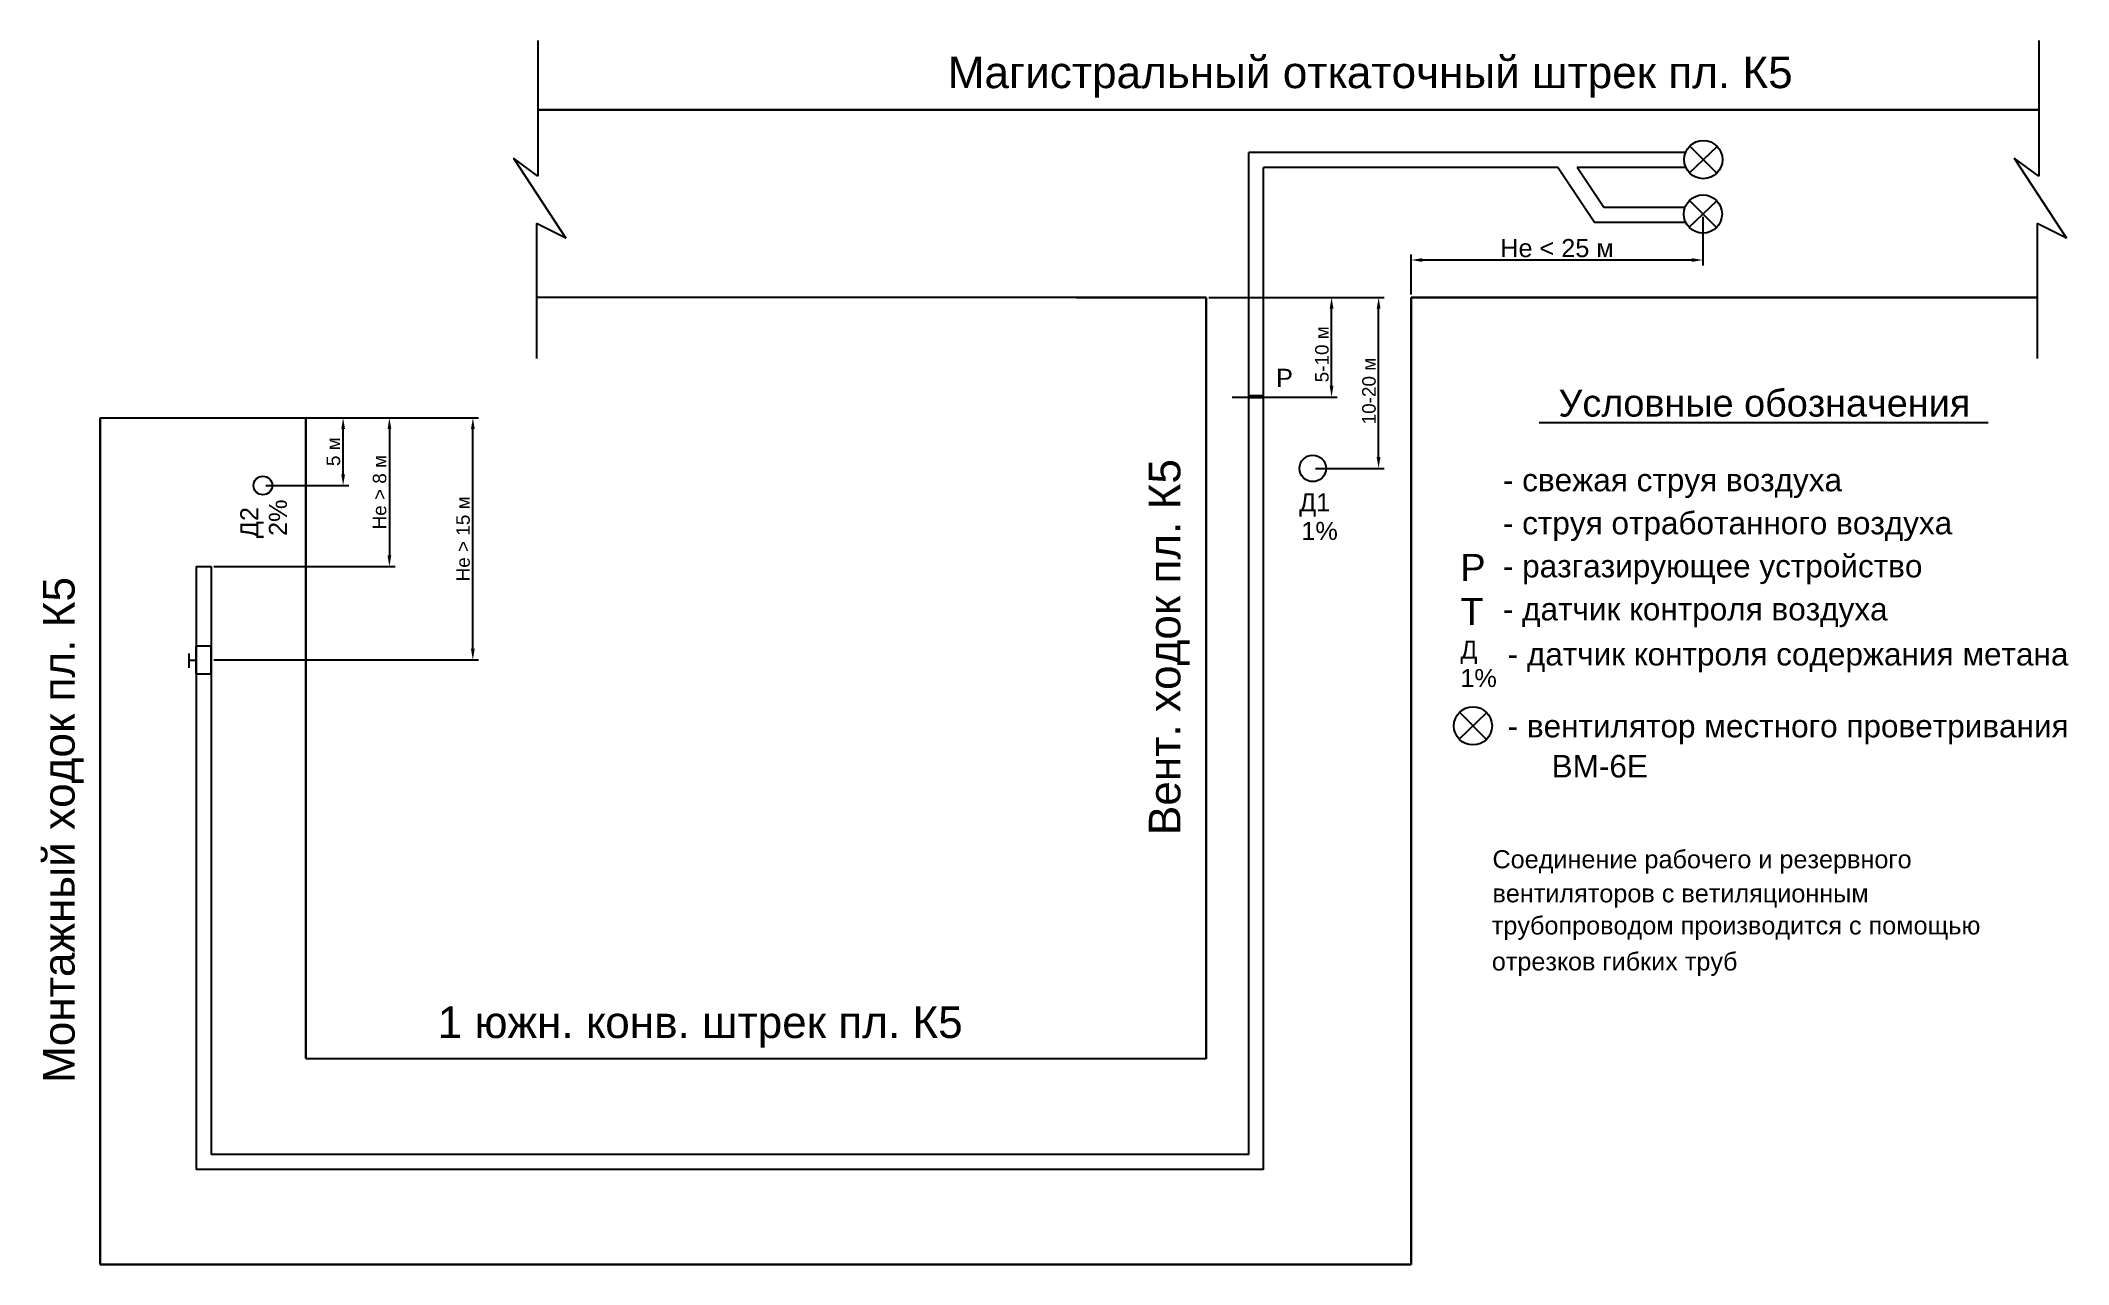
# Model space of a CAD drawing. Header units: millimetres. Extents: x 416 to 866, y -185 to 86.
import ezdxf

# ---------------------------------------------------------------- set-up
doc = ezdxf.new("R2010")
doc.units = ezdxf.units.MM
doc.styles.get("Standard").update_dxf_attribs({"font": 'ARIALUNI.TTF', "height": 3})
doc.dimstyles.new('ISO-25', dxfattribs={"dimtxt": 2.5, "dimasz": 2.5, "dimexe": 1.25, "dimexo": 0.625, "dimtad": 1, "dimtxsty": 'Standard', "dimcen": 2.5, "dimadec": 0, "dimazin": 0, "dimtfac": 1, "dimtmove": 0, "dimatfit": 3, "dimfxl": 0, "dimarcsym": 0})

# ---------------------------------------------------------------- blocks, each defined once
blk = doc.blocks.new('*D1')
at = {"color": 0, "lineweight": -2}
for p, q in [((675.33, 29.43), (703.78, 29.43)), ((702.53, 9.85), (702.53, 26.93)), ((680.5, 7.35), (703.78, 7.35))]:
    blk.add_line(p, q, dxfattribs=at)
at = {"color": 0}
for points in [[(702.11, 26.93), (702.94, 26.93), (702.53, 29.43)], [(702.11, 9.85), (702.94, 9.85), (702.53, 7.35)]]:
    blk.add_solid(points, dxfattribs=at)
at = {"layer": 'Defpoints', "color": 0}
for p in [(674.7, 29.43), (702.53, 29.43), (679.87, 7.35)]:
    blk.add_point(p, dxfattribs=at)
at = {"color": 0, "insert": (700.4, 16.83), "char_height": 3, "attachment_point": 5, "rotation": 90}
blk.add_mtext('5-10 м', dxfattribs=at)
blk = doc.blocks.new('*D2')
at = {"color": 0, "lineweight": -2}
for p, q in [((675.33, 29.43), (714.2, 29.43)), ((712.95, -5.95), (712.95, 26.93)), ((698.99, -8.45), (714.2, -8.45))]:
    blk.add_line(p, q, dxfattribs=at)
at = {"color": 0}
for points in [[(712.53, 26.93), (713.37, 26.93), (712.95, 29.43)], [(712.53, -5.95), (713.37, -5.95), (712.95, -8.45)]]:
    blk.add_solid(points, dxfattribs=at)
at = {"layer": 'Defpoints', "color": 0}
for p in [(674.7, 29.43), (712.95, 29.43), (698.36, -8.45)]:
    blk.add_point(p, dxfattribs=at)
at = {"color": 0, "insert": (710.83, 8.68), "char_height": 3, "attachment_point": 5, "rotation": 90}
blk.add_mtext('10-20 м', dxfattribs=at)
blk = doc.blocks.new('*D3')
at = {"color": 0, "lineweight": -2}
for p, q in [((784.83, 47.27), (784.83, 36.46)), ((720.16, 30.05), (720.16, 38.96)), ((782.33, 37.71), (722.66, 37.71))]:
    blk.add_line(p, q, dxfattribs=at)
at = {"color": 0}
for points in [[(722.66, 38.12), (722.66, 37.29), (720.16, 37.71)], [(782.33, 38.12), (782.33, 37.29), (784.83, 37.71)]]:
    blk.add_solid(points, dxfattribs=at)
at = {"layer": 'Defpoints', "color": 0}
for p in [(784.83, 47.9), (720.16, 37.71), (720.16, 29.42)]:
    blk.add_point(p, dxfattribs=at)
at = {"color": 0, "insert": (752.49, 40.33), "char_height": 4, "attachment_point": 5}
blk.add_mtext('Не < 25 м', dxfattribs=at)
blk = doc.blocks.new('*D4')
at = {"color": 0, "lineweight": -2}
for p, q in [((454.81, 2.76), (494.96, 2.76)), ((493.71, 0.26), (493.71, -27.7)), ((454.81, -30.2), (494.96, -30.2))]:
    blk.add_line(p, q, dxfattribs=at)
at = {"color": 0}
for points in [[(493.3, 0.26), (494.13, 0.26), (493.71, 2.76)], [(493.3, -27.7), (494.13, -27.7), (493.71, -30.2)]]:
    blk.add_solid(points, dxfattribs=at)
at = {"layer": 'Defpoints', "color": 0}
for p in [(454.19, 2.76), (454.19, -30.2), (493.71, -30.2)]:
    blk.add_point(p, dxfattribs=at)
at = {"color": 0, "insert": (491.55, -13.72), "char_height": 3, "attachment_point": 5, "rotation": 90}
blk.add_mtext('Не > 8 м', dxfattribs=at)
blk = doc.blocks.new('*D5')
at = {"color": 0, "lineweight": -2}
for p, q in [((475.83, 2.76), (484.71, 2.76)), ((483.46, -9.73), (483.46, 0.26)), ((466.3, -12.23), (484.71, -12.23))]:
    blk.add_line(p, q, dxfattribs=at)
at = {"color": 0}
for points in [[(483.04, 0.26), (483.88, 0.26), (483.46, 2.76)], [(483.04, -9.73), (483.88, -9.73), (483.46, -12.23)]]:
    blk.add_solid(points, dxfattribs=at)
at = {"layer": 'Defpoints', "color": 0}
for p in [(475.2, 2.76), (483.46, 2.76), (465.68, -12.23)]:
    blk.add_point(p, dxfattribs=at)
at = {"color": 0, "insert": (481.31, -4.74), "char_height": 3, "attachment_point": 5, "rotation": 90}
blk.add_mtext('5 м', dxfattribs=at)
blk = doc.blocks.new('*D6')
at = {"color": 0, "lineweight": -2}
for p, q in [((475.83, 2.76), (513.46, 2.76)), ((512.21, -48.37), (512.21, 0.26)), ((454.77, -50.87), (513.46, -50.87))]:
    blk.add_line(p, q, dxfattribs=at)
at = {"color": 0}
for points in [[(511.79, 0.26), (512.63, 0.26), (512.21, 2.76)], [(511.79, -48.37), (512.63, -48.37), (512.21, -50.87)]]:
    blk.add_solid(points, dxfattribs=at)
at = {"layer": 'Defpoints', "color": 0}
for p in [(475.2, 2.76), (512.21, 2.76), (454.15, -50.87)]:
    blk.add_point(p, dxfattribs=at)
at = {"color": 0, "insert": (510.05, -24.06), "char_height": 3, "attachment_point": 5, "rotation": 90}
blk.add_mtext('Не > 15 м', dxfattribs=at)

msp = doc.modelspace()

# ---------------------------------------------------------------- hatches: boundary and pattern name
msp.add_hatch(color=256).paths.add_polyline_path([(684.184, 7.729), (684.184, 7.285), (687.468, 7.285), (687.468, 7.729)])

# ---------------------------------------------------------------- linework, layer by layer
for p, q in [((526.642, 86.315), (526.642, 56.309)), ((859.249, 86.315), (859.249, 56.309)), ((787.902, 56.945), (781.938, 62.957)), ((526.642, 56.309), (521.215, 60.286)), ((521.215, 60.286), (532.793, 42.572)), ((684.184, -160.421), (684.184, 61.522)), ((780.989, 61.522), (684.184, 61.522)), ((781.862, 57.023), (787.978, 62.879)), ((853.821, 60.286), (865.399, 42.572)), ((859.249, 56.309), (853.821, 60.286)), ((687.468, -163.748), (687.468, 58.196)), ((752.701, 58.196), (687.468, 58.196)), ((760.819, 45.999), (752.701, 58.196)), ((781.067, 58.196), (756.983, 58.196)), ((762.887, 49.326), (756.983, 58.196)), ((781.774, 44.969), (787.89, 50.825)), ((787.814, 44.892), (781.85, 50.903)), ((526.281, 45.825), (526.281, 15.913)), ((532.793, 42.572), (526.281, 45.825)), ((781.047, 45.999), (760.819, 45.999)), ((780.846, 49.326), (762.887, 49.326)), ((865.399, 42.572), (858.887, 45.825)), ((858.887, 45.825), (858.887, 15.913)), ((684.184, 7.729), (687.468, 7.729)), ((684.184, 7.285), (687.468, 7.285)), ((429.646, 2.758), (475.201, 2.758)), ((748.573, 1.7), (848.053, 1.7)), ((450.859, -30.203), (450.859, -163.748)), ((450.859, -30.203), (454.186, -30.203)), ((454.186, -30.203), (454.186, -160.421)), ((449.247, -49.452), (449.247, -52.596)), ((450.889, -51.018), (449.247, -51.018)), ((730.802, -68.402), (736.918, -62.546)), ((736.842, -68.48), (730.878, -62.468)), ((684.184, -160.421), (454.186, -160.421)), ((687.468, -163.748), (450.859, -163.748)), ((720.157, -184.763), (708.351, -184.763)), ((720.157, -184.763), (710.433, -184.763)), ((720.157, -184.763), (710.433, -184.763))]:
    msp.add_line(p, q)
at = {"lineweight": 30}
for p, q in [((674.702, 70.997), (526.642, 70.997)), ((859.249, 70.997), (673.211, 70.997)), ((851.321, 70.997), (842.925, 70.997)), ((674.702, 29.434), (526.281, 29.451)), ((645.953, 29.44), (674.702, 29.44)), ((674.702, -139.21), (674.702, 29.434)), ((720.157, -184.763), (720.157, 29.424)), ((720.157, -184.763), (720.157, 29.424)), ((858.887, 29.395), (720.157, 29.424)), ((429.646, 2.758), (429.636, -184.763)), ((475.201, -139.176), (475.201, 2.758)), ((674.702, -139.21), (475.201, -139.176)), ((429.636, -184.763), (720.157, -184.763))]:
    msp.add_line(p, q, dxfattribs=at)
msp.add_lwpolyline([(450.864, -47.738), (454.149, -47.738), (454.149, -54.003), (450.864, -54.003)], close=True)
for centre, radius in [((784.92, 59.951), 4.234), ((784.832, 47.897), 4.234), ((698.362, -8.445), 2.934), ((465.68, -12.23), 2.067), ((733.86, -65.474), 4.234)]:
    msp.add_circle(centre, radius)

# ---------------------------------------------------------------- texts
for s, height, p in [('Магистральный откаточный штрек пл. К5', 7, (617.458, 75.78)), ('Р', 4, (690.231, 9.615)), ('Условные обозначения', 6, (752.8, 3.026)), ('- свежая струя воздуха', 5, (740.502, -13.517)), ('Д1', 4, (695.342, -17.956)), ('- струя отработанного воздуха', 5, (740.502, -23.051)), ('1%', 4, (695.834, -24.291)), ('Р', 6, (731.077, -33.382)), ('- разгазирующее устройство', 5, (740.502, -32.585)), ('Т', 6, (731.077, -43.131)), ('- датчик контроля воздуха', 5, (740.502, -42.119)), ('Д', 4, (731.077, -50.589)), ('- датчик контроля содержания метана', 5, (741.554, -52.1)), ('1%', 4, (731.077, -56.878)), ('- вентилятор местного проветривания', 5, (741.554, -68.024)), ('ВМ-6Е', 5, (751.294, -76.909)), ('Соединение рабочего и резервного', 4, (738.186, -97.017)), ('вентиляторов с ветиляционным', 4, (738.186, -104.565)), ('трубопроводом производится с помощью', 4, (738.041, -111.679)), ('отрезков гибких труб', 4, (738.041, -119.66)), ('1 южн. конв. штрек пл. К5', 7, (504.409, -134.621))]:
    msp.add_text(s, height=height).set_placement(p)
for s, height, p in [('Вент. ходок пл. К5', 7, (669.023, -89.684)), ('Д2', 4, (464.664, -23.896)), ('2%', 4, (470.999, -23.404)), ('Монтажный ходок пл. К5', 7, (423.952, -144.575))]:
    msp.add_text(s, height=height, rotation=90).set_placement(p)

# ---------------------------------------------------------------- dimensions: what is measured, and where the dimension line sits
dim = msp.add_linear_dim(base=(720.157, 37.707), p1=(784.832, 47.897), p2=(720.157, 29.424), text='Не < 25 м', dimstyle='ISO-25', override={"dimtxt": 4})
dim.commit()
dim.dimension.update_dxf_attribs({"geometry": '*D3', "text_midpoint": (752.494, 40.332)})
for base, p1, p2, angle, text, override, picture, middle in [((702.528, 29.434), (679.874, 7.35), (674.702, 29.434), 270, '5-10 м', {"dimtxt": 3}, '*D1', (702.528, 16.834)), ((712.95, 29.434), (698.362, -8.445), (674.702, 29.434), 270, '10-20 м', {"dimtxt": 3}, '*D2', (712.95, 8.684)), ((493.712, -30.203), (454.186, 2.758), (454.186, -30.203), 90, 'Не > 8 м', {"dimtxt": 6}, '*D4', (493.712, -13.722))]:
    dim = msp.add_linear_dim(base=base, p1=p1, p2=p2, angle=angle, text=text, dimstyle='ISO-25', override=override)
    dim.commit()
    dim.dimension.update_dxf_attribs({"geometry": picture, "text_midpoint": middle, "dimtype": 160})
for base, p1, text, override, picture, middle in [((512.21, 2.758), (454.149, -50.87), 'Не > 15 м', {"dimtxt": 6}, '*D6', (510.052, -24.056)), ((483.46, 2.758), (465.68, -12.23), '5 м', {"dimtxt": 5}, '*D5', (481.309, -4.736))]:
    dim = msp.add_linear_dim(base=base, p1=p1, p2=(475.201, 2.758), angle=90, text=text, dimstyle='ISO-25', override=override)
    dim.commit()
    dim.dimension.update_dxf_attribs({"geometry": picture, "text_midpoint": middle})

doc.saveas('drawing.dxf')
